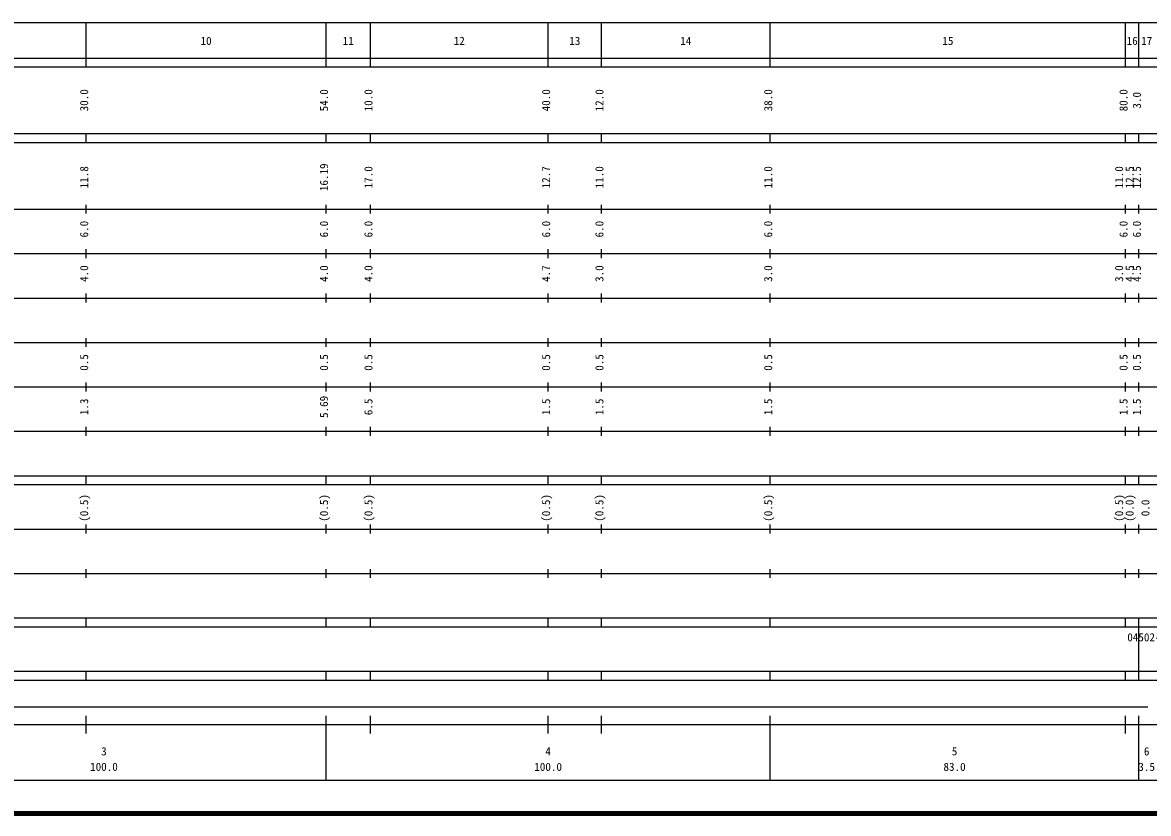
# Model space of a CAD drawing. Units: millimetres on the paper, enlarged 1000 times. Extents: x 40000 to 680000, y 20000 to 380000.
# Drawn here: x 299668 to 553159, y 20000 to 198000 of the extents above; entities that cross this region are included whole.
import ezdxf
from ezdxf.enums import TextEntityAlignment as Align

# ---------------------------------------------------------------- set-up
doc = ezdxf.new("R2010")
doc.units = ezdxf.units.MM
doc.header["$LTSCALE"] = 1000
doc.layers.add('M-TTL', color=2, linetype='Continuous', lineweight=140)
doc.layers.add('M-TTL-BAND', color=7, linetype='Continuous', lineweight=25)
doc.styles.add('ＭＳ ゴシック', font='')
doc.styles.get('ＭＳ ゴシック').set_extended_font_data('MS Gothic')

msp = doc.modelspace()

# ---------------------------------------------------------------- linework, layer by layer
at = {"layer": 'M-TTL'}
msp.add_line((40000, 20000), (680000, 20000), dxfattribs=at)
at = {"layer": 'M-TTL-BAND'}
for p, q in [((68000, 198000), (579000, 198000)), ((314000, 188000), (314000, 198000)), ((368000, 188000), (368000, 198000)), ((378000, 188000), (378000, 198000)), ((418000, 188000), (418000, 198000)), ((430000, 188000), (430000, 198000)), ((468000, 188000), (468000, 198000)), ((548000, 188000), (548000, 198000)), ((551000, 188000), (551000, 198000)), ((40000, 190000), (579000, 190000)), ((40000, 188000), (579000, 188000)), ((40000, 173000), (579000, 173000)), ((314000, 171000), (314000, 173000)), ((368000, 171000), (368000, 173000)), ((378000, 171000), (378000, 173000)), ((418000, 171000), (418000, 173000)), ((430000, 171000), (430000, 173000)), ((468000, 171000), (468000, 173000)), ((548000, 171000), (548000, 173000)), ((551000, 171000), (551000, 173000)), ((40000, 171000), (579000, 171000)), ((40000, 156000), (579000, 156000)), ((314000, 155000), (314000, 157000)), ((368000, 155000), (368000, 157000)), ((378000, 155000), (378000, 157000)), ((418000, 155000), (418000, 157000)), ((430000, 155000), (430000, 157000)), ((468000, 155000), (468000, 157000)), ((548000, 155000), (548000, 157000)), ((551000, 155000), (551000, 157000)), ((46000, 146000), (579000, 146000)), ((314000, 145000), (314000, 147000)), ((368000, 145000), (368000, 147000)), ((378000, 145000), (378000, 147000)), ((418000, 145000), (418000, 147000)), ((430000, 145000), (430000, 147000)), ((468000, 145000), (468000, 147000)), ((548000, 145000), (548000, 147000)), ((551000, 145000), (551000, 147000)), ((314000, 135000), (314000, 137000)), ((368000, 135000), (368000, 137000)), ((378000, 135000), (378000, 137000)), ((418000, 135000), (418000, 137000)), ((430000, 135000), (430000, 137000)), ((468000, 135000), (468000, 137000)), ((548000, 135000), (548000, 137000)), ((551000, 135000), (551000, 137000)), ((52000, 136000), (579000, 136000)), ((314000, 125000), (314000, 127000)), ((368000, 125000), (368000, 127000)), ((378000, 125000), (378000, 127000)), ((418000, 125000), (418000, 127000)), ((430000, 125000), (430000, 127000)), ((468000, 125000), (468000, 127000)), ((548000, 125000), (548000, 127000)), ((551000, 125000), (551000, 127000)), ((46000, 126000), (579000, 126000)), ((314000, 115000), (314000, 117000)), ((368000, 115000), (368000, 117000)), ((378000, 115000), (378000, 117000)), ((418000, 115000), (418000, 117000)), ((430000, 115000), (430000, 117000)), ((468000, 115000), (468000, 117000)), ((548000, 115000), (548000, 117000)), ((551000, 115000), (551000, 117000)), ((52000, 116000), (579000, 116000)), ((314000, 105000), (314000, 107000)), ((368000, 105000), (368000, 107000)), ((378000, 105000), (378000, 107000)), ((418000, 105000), (418000, 107000)), ((430000, 105000), (430000, 107000)), ((468000, 105000), (468000, 107000)), ((548000, 105000), (548000, 107000)), ((551000, 105000), (551000, 107000)), ((46000, 106000), (579000, 106000)), ((40000, 96000), (579000, 96000)), ((40000, 94000), (579000, 94000)), ((314000, 94000), (314000, 96000)), ((368000, 94000), (368000, 96000)), ((378000, 94000), (378000, 96000)), ((418000, 94000), (418000, 96000)), ((430000, 94000), (430000, 96000)), ((468000, 94000), (468000, 96000)), ((548000, 94000), (548000, 96000)), ((551000, 94000), (551000, 96000)), ((49000, 84000), (579000, 84000)), ((314000, 83000), (314000, 85000)), ((368000, 83000), (368000, 85000)), ((378000, 83000), (378000, 85000)), ((418000, 83000), (418000, 85000)), ((430000, 83000), (430000, 85000)), ((468000, 83000), (468000, 85000)), ((548000, 83000), (548000, 85000)), ((551000, 83000), (551000, 85000)), ((40000, 74000), (579000, 74000)), ((314000, 73000), (314000, 75000)), ((368000, 73000), (368000, 75000)), ((378000, 73000), (378000, 75000)), ((418000, 73000), (418000, 75000)), ((430000, 73000), (430000, 75000)), ((468000, 73000), (468000, 75000)), ((548000, 73000), (548000, 75000)), ((551000, 73000), (551000, 75000)), ((40000, 64000), (579000, 64000)), ((314000, 62000), (314000, 64000)), ((368000, 62000), (368000, 64000)), ((378000, 62000), (378000, 64000)), ((418000, 62000), (418000, 64000)), ((430000, 62000), (430000, 64000)), ((468000, 62000), (468000, 64000)), ((548000, 62000), (548000, 64000)), ((551000, 62000), (551000, 64000)), ((40000, 62000), (579000, 62000)), ((551000, 52000), (551000, 62000)), ((40000, 52000), (579000, 52000)), ((314000, 50000), (314000, 52000)), ((368000, 50000), (368000, 52000)), ((378000, 50000), (378000, 52000)), ((418000, 50000), (418000, 52000)), ((430000, 50000), (430000, 52000)), ((468000, 50000), (468000, 52000)), ((548000, 50000), (548000, 52000)), ((551000, 50000), (551000, 52000)), ((40000, 50000), (579000, 50000)), ((71000, 44000), (553000, 44000)), ((314000, 38000), (314000, 42000)), ((368000, 27500), (368000, 42000)), ((378000, 38000), (378000, 42000)), ((418000, 38000), (418000, 42000)), ((430000, 38000), (430000, 42000)), ((468000, 27500), (468000, 42000)), ((548000, 38000), (548000, 42000)), ((551000, 27500), (551000, 42000)), ((40000, 40000), (579000, 40000)), ((68000, 27500), (579000, 27500))]:
    msp.add_line(p, q, dxfattribs=at)

# ---------------------------------------------------------------- texts
at = {"layer": 'M-TTL-BAND', "style": 'ＭＳ ゴシック'}
for s, p in [('10', (341000, 192405)), ('11', (373000, 192405)), ('12', (398000, 192405)), ('13', (424000, 192405)), ('14', (449000, 192405)), ('15', (508000, 192405)), ('16', (549500, 192405)), ('17', (552750, 192405)), ('3', (318000, 32523)), ('4', (418000, 32523)), ('5', (509500, 32523)), ('6', (552750, 32523)), ('100.0', (318000, 29033)), ('100.0', (418000, 29033)), ('83.0', (509500, 29033)), ('3.5', (552750, 29033))]:
    msp.add_text(s, height=1833, dxfattribs=at).set_placement(p, align=Align.BOTTOM_CENTER)
for s, p in [('30.0', (315000, 180500)), ('54.0', (369000, 180500)), ('10.0', (379000, 180500)), ('40.0', (419000, 180500)), ('12.0', (431000, 180500)), ('38.0', (469000, 180500)), ('80.0', (549000, 180500)), ('3.0', (552000, 180500)), ('11.8', (315000, 163174)), ('16.19', (369000, 163174)), ('17.0', (379000, 163174)), ('12.7', (419000, 163174)), ('11.0', (431000, 163174)), ('11.0', (469000, 163174)), ('11.0', (548000, 163174)), ('12.5', (550370, 163174)), ('12.5', (552000, 163174)), ('6.0', (315000, 151500)), ('6.0', (369000, 151500)), ('6.0', (379000, 151500)), ('6.0', (419000, 151500)), ('6.0', (431000, 151500)), ('6.0', (469000, 151500)), ('6.0', (549000, 151500)), ('6.0', (552000, 151500)), ('4.0', (315000, 141500)), ('4.0', (369000, 141500)), ('4.0', (379000, 141500)), ('4.7', (419000, 141500)), ('3.0', (431000, 141500)), ('3.0', (469000, 141500)), ('3.0', (548000, 141500)), ('4.5', (550370, 141500)), ('4.5', (552000, 141500)), ('0.5', (315000, 121500)), ('0.5', (369000, 121500)), ('0.5', (379000, 121500)), ('0.5', (419000, 121500)), ('0.5', (431000, 121500)), ('0.5', (469000, 121500)), ('0.5', (549000, 121500)), ('0.5', (552000, 121500)), ('1.3', (315000, 111500)), ('5.69', (369000, 111500)), ('6.5', (379000, 111500)), ('1.5', (419000, 111500)), ('1.5', (431000, 111500)), ('1.5', (469000, 111500)), ('1.5', (549000, 111500)), ('1.5', (552000, 111500)), ('(0.5)', (315000, 88764)), ('(0.5)', (369000, 88764)), ('(0.5)', (379000, 88764)), ('(0.5)', (419000, 88764)), ('(0.5)', (431000, 88764)), ('(0.5)', (469000, 88764)), ('(0.5)', (548000, 88764)), ('(0.0)', (550370, 88764)), ('0.0', (553921, 88764))]:
    msp.add_text(s, height=1833, rotation=90, dxfattribs=at).set_placement(p, align=Align.BOTTOM_CENTER)
msp.add_text('04502-0', height=1833, dxfattribs=at).set_placement((552750, 59655), align=Align.MIDDLE_CENTER)

doc.saveas('drawing.dxf')
